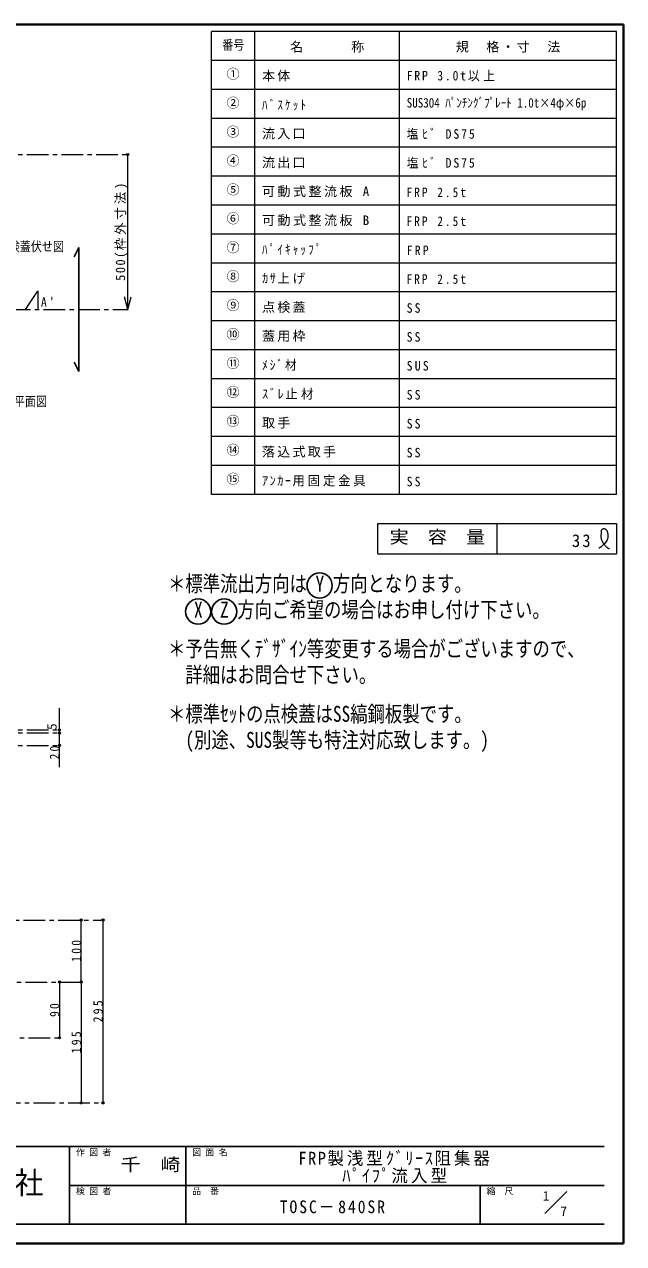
# Model space of a CAD drawing. Units: millimetres at full size, sheet at 1:7. Extents: x -1472 to 1363, y -987 to 980.
# Drawn here: x 397 to 1363, y -987 to 980 of the extents above; entities that cross this region are included whole.
import ezdxf
from ezdxf.enums import TextEntityAlignment as Align

# ---------------------------------------------------------------- set-up
doc = ezdxf.new("R2010")
doc.units = ezdxf.units.MM
doc.header["$LTSCALE"] = 7
doc.header["$PDMODE"] = 32
doc.header["$PDSIZE"] = 3.5
doc.linetypes.add('CHAIN1', pattern=[8, 5, -1, 1, -1])
doc.layers.add('0-0____1', color=5, linetype='Continuous', lineweight=25)
doc.layers.add('0-4____5', color=4, linetype='Continuous', lineweight=9)
doc.styles.add('ＭＳ ゴシック', font='')
doc.styles.get('ＭＳ ゴシック').set_extended_font_data('MS Gothic')

msp = doc.modelspace()

# ---------------------------------------------------------------- linework, layer by layer
at = {"layer": '0-0____1', "color": 1, "lineweight": 40}
for p, q in [((1363.499, 979.62), (-1471.501, 979.62)), ((1363.499, -987.38), (1363.499, 979.62)), ((1363.499, -987.38), (-1471.501, -987.38))]:
    msp.add_line(p, q, dxfattribs=at)
at = {"layer": '0-4____5', "color": 3, "lineweight": 18}
for p, q in [((1351.832, 967.953), (698.499, 967.953)), ((698.499, 221.287), (698.499, 967.953)), ((768.499, 221.287), (768.499, 967.953)), ((1001.832, 221.287), (1001.832, 967.953)), ((1351.832, 221.287), (1351.832, 967.953)), ((1351.832, 921.287), (698.499, 921.287)), ((1351.832, 874.62), (698.499, 874.62)), ((1351.832, 827.953), (698.499, 827.953)), ((1351.832, 781.287), (698.499, 781.287)), ((1351.832, 734.62), (698.499, 734.62)), ((1351.832, 687.953), (698.499, 687.953)), ((1351.832, 641.287), (698.499, 641.287)), ((1351.832, 594.62), (698.499, 594.62)), ((1351.832, 547.953), (698.499, 547.953)), ((1351.832, 501.287), (698.499, 501.287)), ((1351.832, 454.62), (698.499, 454.62)), ((1351.832, 407.953), (698.499, 407.953)), ((1351.832, 361.287), (698.499, 361.287)), ((1351.832, 314.62), (698.499, 314.62)), ((1351.832, 267.953), (698.499, 267.953)), ((1351.832, 221.287), (698.499, 221.287)), ((966.832, 174.62), (1351.832, 174.62)), ((966.832, 125.62), (966.832, 174.62)), ((1159.332, 125.62), (1159.332, 174.62)), ((1351.832, 174.62), (1351.832, 125.62)), ((966.832, 125.62), (1351.832, 125.62))]:
    msp.add_line(p, q, dxfattribs=at)
at = {"layer": '0-4____5', "linetype": 'CHAIN1'}
for p, q in [((288.499, 769.62), (563.499, 769.62)), ((-804.501, 519.62), (563.499, 519.62)), ((288.499, -158.58), (453.499, -158.58)), ((288.499, -163.58), (453.499, -163.58)), ((288.499, -183.58), (453.499, -183.58)), ((283.499, -465.38), (523.499, -465.38)), ((286.499, -565.38), (488.499, -565.38)), ((179.499, -655.38), (453.499, -655.38)), ((243.499, -760.38), (523.499, -760.38))]:
    msp.add_line(p, q, dxfattribs=at)
at = {"layer": '0-4____5'}
for p, q in [((563.499, 519.62), (563.499, 769.62)), ((563.499, 519.62), (558.063, 539.904)), ((563.499, 519.62), (568.934, 539.904)), ((453.499, -163.58), (453.499, -123.58)), ((453.499, -218.58), (453.499, -163.58)), ((488.499, -565.38), (488.499, -465.38)), ((523.499, -465.38), (523.499, -760.38)), ((453.499, -565.38), (453.499, -655.38)), ((488.499, -565.38), (488.499, -760.38))]:
    msp.add_line(p, q, dxfattribs=at)
at = {"layer": '0-4____5', "color": 5, "lineweight": 25}
for p, q in [((484.832, 619.62), (477.332, 604.62)), ((484.832, 419.62), (484.832, 619.62)), ((484.832, 419.62), (477.332, 434.62))]:
    msp.add_line(p, q, dxfattribs=at)
at = {"layer": '0-4____5', "color": 6, "lineweight": 25}
for p, q in [((-54.001, -830.88), (1331.999, -830.88)), ((469.499, -955.88), (469.499, -830.88)), ((656.999, -955.88), (656.999, -830.88)), ((469.499, -893.38), (1331.999, -893.38)), ((1131.999, -955.88), (1131.999, -893.38)), ((1331.999, -955.88), (-54.001, -955.88))]:
    msp.add_line(p, q, dxfattribs=at)
at = {"layer": '0-4____5', "color": 7, "lineweight": 18}
msp.add_line((1236.643, -938.735), (1271.999, -903.38), dxfattribs=at)
at = {"layer": '0-4____5', "linetype": 'CHAIN1'}
msp.add_lwpolyline([(398.499, 519.62), (418.499, 549.62), (418.499, 519.62)], dxfattribs=at)
at = {"layer": '0-4____5'}
for points in [[(1323.576, 134.704), (1324.315, 135.203), (1325.587, 136.068), (1326.852, 136.949), (1328.106, 137.855), (1329.344, 138.794), (1330.561, 139.778), (1331.256, 140.372), (1332.082, 141.116), (1333.455, 142.465), (1334.734, 143.898), (1335.886, 145.414), (1336.874, 147.012), (1337.666, 148.689), (1338.022, 149.699), (1338.218, 150.403), (1338.467, 151.643), (1338.612, 152.909), (1338.659, 154.196), (1338.617, 155.496), (1338.494, 156.803), (1338.388, 157.562), (1338.274, 158.232), (1338.026, 159.376), (1337.7, 160.49), (1337.279, 161.556), (1336.747, 162.557), (1336.09, 163.475), (1335.645, 163.962), (1335.337, 164.252), (1334.762, 164.71), (1334.139, 165.104), (1333.474, 165.42), (1332.776, 165.646), (1332.051, 165.771), (1331.622, 165.791), (1331.252, 165.776), (1330.616, 165.684), (1329.996, 165.512), (1329.406, 165.266)], [(1329.406, 165.266), (1328.865, 164.951), (1328.388, 164.573), (1328.148, 164.328), (1327.818, 163.891), (1327.413, 163.04), (1327.177, 162.09), (1327.067, 161.069), (1327.037, 160.003), (1327.046, 158.919), (1327.05, 158.293), (1327.043, 157.448), (1327.002, 156.024), (1326.954, 154.639), (1326.932, 153.283), (1326.97, 151.952), (1327.101, 150.638), (1327.233, 149.882), (1327.389, 149.214), (1327.74, 148.07), (1328.185, 146.941), (1328.71, 145.833), (1329.302, 144.753), (1329.948, 143.705), (1330.342, 143.115), (1330.646, 142.681), (1331.184, 141.949), (1331.738, 141.233), (1332.305, 140.529), (1332.883, 139.83), (1333.472, 139.133), (1333.816, 138.727), (1334.186, 138.293), (1334.833, 137.549), (1335.502, 136.827), (1336.2, 136.145), (1336.938, 135.522), (1337.724, 134.977), (1338.205, 134.704), (1338.417, 134.597)], [(1338.417, 134.597), (1338.791, 134.428), (1339.173, 134.273), (1339.562, 134.129), (1339.955, 133.994), (1340.352, 133.864), (1340.582, 133.789)]]:
    msp.add_lwpolyline(points, dxfattribs=at)
at = {"layer": '0-4____5', "color": 5, "lineweight": 25}
for centre in [(873.149, 74.287), (677.149, 32.287), (719.149, 32.287)]:
    msp.add_circle(centre, 20.3, dxfattribs=at)
at = {"layer": '0-4____5'}
for p in [(563.499, 769.62), (453.499, -158.58), (453.499, -163.58), (453.499, -183.58), (488.499, -465.38), (523.499, -465.38), (453.499, -565.38), (488.499, -565.38), (453.499, -655.38), (488.499, -760.38), (523.499, -760.38)]:
    msp.add_point(p, dxfattribs=at)

# ---------------------------------------------------------------- texts
at = {"layer": '0-4____5', "color": 7, "style": 'ＭＳ ゴシック'}
for s, height, width, p in [('番号', 15.4, 0.85, (715.999, 934.12)), ('SUS304 ﾊﾟﾝﾁﾝｸﾞﾌﾟﾚｰﾄ 1.0t×4φ×6p', 15.4, 0.85, (1013.499, 840.787)), ('標準点検蓋伏せ図', 15.4, 0.85, (317.832, 609.12)), ('本体平面図', 15.4, 0.85, (344.082, 359.12)), ('実\u3000容\u3000量', 20.53, 1.1, (986.082, 136.12)), ('＊標準流出方向は Y 方向となります。', 25.66, 0.8, (628.499, 56.787)), (' X  Z 方向ご希望の場合はお申し付け下さい。', 25.66, 0.8, (656.499, 14.787)), ('＊予告無くﾃﾞｻﾞｲﾝ等変更する場合がございますので、', 25.66, 0.8, (628.499, -48.213)), ('詳細はお問合せ下さい。', 25.66, 0.8, (656.499, -90.213)), ('＊標準ｾｯﾄの点検蓋はSS縞鋼板製です。', 25.66, 0.8, (628.499, -153.213)), ('(別途、SUS製等も特注対応致します。)', 25.66, 0.8, (656.499, -195.213)), ('千\u3000崎', 20.53, 1.15, (551.999, -876.13)), ('工業株式会社', 35.92, 0.95, (148.249, -917.88))]:
    msp.add_text(s, height=height, dxfattribs=dict(at, width=width)).set_placement(p, align=Align.BOTTOM_LEFT)
for s, height, p in [('①', 15.4, (722.999, 887.453)), ('②', 15.4, (722.999, 840.787)), ('③', 15.4, (722.999, 794.12)), ('④', 15.4, (722.999, 747.453)), ('⑤', 15.4, (722.999, 700.787)), ('⑥', 15.4, (722.999, 654.12)), ('⑦', 15.4, (722.999, 607.453)), ('⑧', 15.4, (722.999, 560.787)), ('⑨', 15.4, (722.999, 514.12)), ('⑩', 15.4, (722.999, 467.453)), ('⑪', 15.4, (722.999, 420.787)), ('⑫', 15.4, (722.999, 374.12)), ('⑬', 15.4, (722.999, 327.453)), ('⑭', 15.4, (722.999, 280.787)), ('⑮', 15.4, (722.999, 234.12)), ('作 図 者', 10.26, (479.999, -848.38)), ('図 面 名', 10.26, (667.499, -848.38)), ('検 図 者', 10.26, (479.999, -910.88)), ('品\u3000番', 10.26, (667.499, -910.88)), ('縮\u3000尺', 10.26, (1142.499, -910.88)), ('1', 15.4, (1233.087, -922.647)), ('7', 15.4, (1261.591, -947.412))]:
    msp.add_text(s, height=height, dxfattribs=at).set_placement(p, align=Align.BOTTOM_LEFT)
msp.add_text('5', height=15.4, rotation=90, dxfattribs=at).set_placement((453.499, -158.58), align=Align.BOTTOM_LEFT)
at = {"layer": '0-4____5', "color": 7, "attachment_point": 7, "style": 'ＭＳ ゴシック'}
for s, insert, char_height in [('\\T1.17;名\u3000\u3000\u3000称', (825.665, 934.12), 15.4), ('\\T1.17;規\u3000格・寸\u3000法', (1092.832, 934.12), 15.4), ('\\T1.17;本体', (780.165, 887.453), 15.4), ('\\T1.31;\\W0.9;FRP\\~3.0t以上', (1013.499, 887.453), 15.4), ('\\T1.39;\\W0.85;ﾊﾞｽｹｯﾄ', (780.165, 840.787), 15.4), ('\\T1.17;流入口', (780.165, 794.12), 15.4), ('\\T1.33;\\W0.9;塩ﾋﾞ\\~DS75', (1013.499, 794.12), 15.4), ('\\T1.17;流出口', (780.165, 747.453), 15.4), ('\\T1.33;\\W0.9;塩ﾋﾞ\\~DS75', (1013.499, 747.453), 15.4), ('\\T1.19;可動式整流板\\~A', (780.165, 700.787), 15.4), ('\\T1.39;\\W0.85;FRP\\~2.5t', (1013.499, 700.787), 15.4), ('\\T1.19;可動式整流板\\~B', (780.165, 654.12), 15.4), ('\\T1.39;\\W0.85;FRP\\~2.5t', (1013.499, 654.12), 15.4), ('\\T1.39;\\W0.85;ﾊﾟｲｷｬｯﾌﾟ', (780.165, 607.453), 15.4), ('\\T1.38;\\W0.9;FRP', (1013.499, 607.453), 15.4), ('\\T1.24;\\W0.95;ｶｻ上げ', (780.165, 560.787), 15.4), ('\\T1.39;\\W0.85;FRP\\~2.5t', (1013.499, 560.787), 15.4), ("\\T1.36;\\W0.9;A'", (423.499, 524.12), 15.4), ('\\T1.17;点検蓋', (780.165, 514.12), 15.4), ('\\T1.36;\\W0.9;SS', (1013.499, 514.12), 15.4), ('\\T1.17;蓋用枠', (780.165, 467.453), 15.4), ('\\T1.36;\\W0.9;SS', (1013.499, 467.453), 15.4), ('\\T1.3;\\W0.9;ﾒｼﾞ材', (780.165, 420.787), 15.4), ('\\T1.38;\\W0.9;SUS', (1013.499, 420.787), 15.4), ('\\T1.26;\\W0.95;ｽﾞﾚ止材', (780.165, 374.12), 15.4), ('\\T1.36;\\W0.9;SS', (1013.499, 374.12), 15.4), ('\\T1.17;取手', (780.165, 327.453), 15.4), ('\\T1.36;\\W0.9;SS', (1013.499, 327.453), 15.4), ('\\T1.17;落込式取手', (780.165, 280.787), 15.4), ('\\T1.36;\\W0.9;SS', (1013.499, 280.787), 15.4), ('\\T1.23;\\W0.95;ｱﾝｶｰ用固定金具', (780.165, 234.12), 15.4), ('\\T1.36;\\W0.9;SS', (1013.499, 234.12), 15.4), ('\\T1.27;\\W0.95;33', (1280.082, 136.12), 20.53), ('\\T1.18;\\W0.95;FRP製浅型ｸﾞﾘｰｽ阻集器', (838.749, -862.13), 20.53), ('\\T1.19;\\W0.95;ﾊﾟｲﾌﾟ流入型', (909.624, -890.13), 20.53), ('\\T1.25;\\W0.9;TOSC－840SR', (808.749, -938.63), 20.53)]:
    msp.add_mtext(s, dxfattribs=dict(at, insert=insert, char_height=char_height))
at = {"layer": '0-4____5', "color": 7, "char_height": 15.4, "attachment_point": 7, "rotation": 90, "style": 'ＭＳ ゴシック'}
for s, insert in [('\\T1.24;\\W0.95;500(枠外寸法)', (563.499, 565.87)), ('\\T1.36;\\W0.9;20', (453.499, -206.33)), ('\\T1.38;\\W0.9;100', (488.499, -532.88)), ('\\T1.36;\\W0.9;90', (453.499, -621.755)), ('\\T1.38;\\W0.9;295', (523.499, -630.38)), ('\\T1.38;\\W0.9;195', (488.499, -680.38))]:
    msp.add_mtext(s, dxfattribs=dict(at, insert=insert))

doc.saveas('drawing.dxf')
